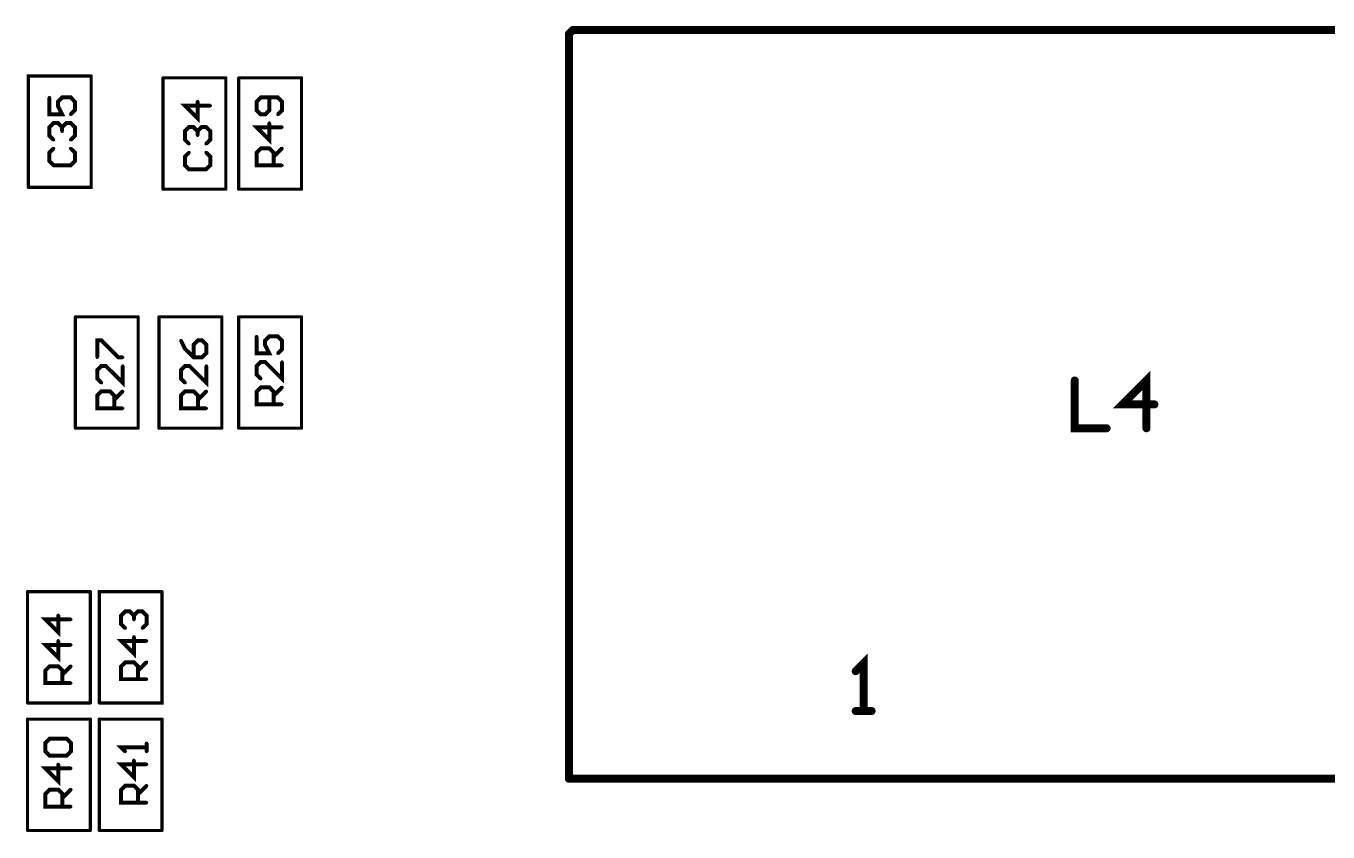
# Model space of a CAD drawing. Extents: x -4.2 to 14.8, y -3.5 to 8.8.
# Drawn here: x 0.008259 to 0.009893, y 0.001378 to 0.00239 of the extents above; entities that cross this region are included whole.
import ezdxf

# ---------------------------------------------------------------- set-up
doc = ezdxf.new("R2010")
doc.units = 0
doc.layers.add('2D_LINE_00', color=1, linetype='CONTINUOUS')

# ---------------------------------------------------------------- blocks, each defined once
blk = doc.blocks.new('SMOOTH_0$00001')
at = {"const_width": 0.00000499}
blk.add_lwpolyline([(-0.0000025, 0, 1), (0.0000025, 0, 1)], format="xyb", close=True, dxfattribs=at)
blk = doc.blocks.new('DRAWING_92')
at = {"layer": '2D_LINE_00', "const_width": 0.00001}
blk.add_lwpolyline([(0, 0), (0, 0.000935)], dxfattribs=at)
at = {"layer": '2D_LINE_00'}
for p in [(0, 0.000935), (0, 0)]:
    blk.add_blockref('SMOOTH_0$00001', p, dxfattribs=at)
blk = doc.blocks.new('DRAWING_93')
at = {"layer": '2D_LINE_00', "const_width": 0.00001}
blk.add_lwpolyline([(0, 0), (0.00172, 0), (0.00172, 0.00094)], dxfattribs=at)
at = {"layer": '2D_LINE_00'}
blk.add_blockref('SMOOTH_0$00001', (0, 0), dxfattribs=at)
blk = doc.blocks.new('DRAWING_94')
at = {"layer": '2D_LINE_00', "const_width": 0.00001}
blk.add_lwpolyline([(0, 0), (0.001715, 0)], dxfattribs=at)
at = {"layer": '2D_LINE_00'}
blk.add_blockref('SMOOTH_0$00001', (0, 0), dxfattribs=at)
blk = doc.blocks.new('DRAWING_95')
at = {"layer": '2D_LINE_00', "const_width": 0.00001}
blk.add_lwpolyline([(0, 0), (0.000005, 0.000005)], dxfattribs=at)
at = {"layer": '2D_LINE_00'}
for p in [(0, 0), (0.000005, 0.000005)]:
    blk.add_blockref('SMOOTH_0$00001', p, dxfattribs=at)
blk = doc.blocks.new('DRAWING_363')
at = {"layer": '2D_LINE_00', "const_width": 0.00001}
blk.add_lwpolyline([(0, 0), (0, -0.00006), (0.00004, -0.00006)], dxfattribs=at)
at = {"layer": '2D_LINE_00'}
for p in [(0, 0), (0, -0.00006), (0.00004, -0.00006)]:
    blk.add_blockref('SMOOTH_0$00001', p, dxfattribs=at)
blk = doc.blocks.new('DRAWING_364')
at = {"layer": '2D_LINE_00', "const_width": 0.00001}
blk.add_lwpolyline([(0, 0), (0, 0.00006), (-0.00003, 0.00003), (0.00001, 0.00003)], dxfattribs=at)
at = {"layer": '2D_LINE_00'}
for p in [(0, 0.00006), (-0.00003, 0.00003), (0.00001, 0.00003), (0, 0)]:
    blk.add_blockref('SMOOTH_0$00001', p, dxfattribs=at)
blk = doc.blocks.new('DRAWING_365')
at = {"layer": '2D_LINE_00', "const_width": 0.00001}
blk.add_lwpolyline([(0, 0), (0.00002, 0), (0.00001, 0), (0.00001, 0.00006), (0, 0.00005)], dxfattribs=at)
at = {"layer": '2D_LINE_00'}
for p in [(0, 0.00005), (0.00001, 0.00006), (0, 0), (0.00001, 0), (0.00002, 0)]:
    blk.add_blockref('SMOOTH_0$00001', p, dxfattribs=at)
blk = doc.blocks.new('SMOOTH_0$000003937')
at = {"const_width": 0.00000197}
blk.add_lwpolyline([(-0.000001, 0, 1), (0.000001, 0, 1)], format="xyb", close=True, dxfattribs=at)
blk = doc.blocks.new('DRAWING_1040')
at = {"layer": '2D_LINE_00', "const_width": 0.00000394}
blk.add_lwpolyline([(0, 0), (0.0000787, 0)], dxfattribs=at)
at = {"layer": '2D_LINE_00'}
for p in [(0, 0), (0.0000787, 0)]:
    blk.add_blockref('SMOOTH_0$000003937', p, dxfattribs=at)
blk = doc.blocks.new('DRAWING_1041')
at = {"layer": '2D_LINE_00', "const_width": 0.00000394}
blk.add_lwpolyline([(0, 0), (0, 0.0001397)], dxfattribs=at)
at = {"layer": '2D_LINE_00'}
for p in [(0, 0.0001397), (0, 0)]:
    blk.add_blockref('SMOOTH_0$000003937', p, dxfattribs=at)
blk = doc.blocks.new('DRAWING_1042')
at = {"layer": '2D_LINE_00', "const_width": 0.00000394}
blk.add_lwpolyline([(0, 0), (0, 0.0001397)], dxfattribs=at)
at = {"layer": '2D_LINE_00'}
for p in [(0, 0.0001397), (0, 0)]:
    blk.add_blockref('SMOOTH_0$000003937', p, dxfattribs=at)
blk = doc.blocks.new('DRAWING_1043')
at = {"layer": '2D_LINE_00', "const_width": 0.00000394}
blk.add_lwpolyline([(0, 0), (0.0000787, 0)], dxfattribs=at)
at = {"layer": '2D_LINE_00'}
for p in [(0, 0), (0.0000787, 0)]:
    blk.add_blockref('SMOOTH_0$000003937', p, dxfattribs=at)
blk = doc.blocks.new('DRAWING_1054')
at = {"layer": '2D_LINE_00', "const_width": 0.00000394}
blk.add_lwpolyline([(0, 0), (0.0000787, 0)], dxfattribs=at)
at = {"layer": '2D_LINE_00'}
for p in [(0, 0), (0.0000787, 0)]:
    blk.add_blockref('SMOOTH_0$000003937', p, dxfattribs=at)
blk = doc.blocks.new('DRAWING_1055')
at = {"layer": '2D_LINE_00', "const_width": 0.00000394}
blk.add_lwpolyline([(0, 0), (0, 0.0001397)], dxfattribs=at)
at = {"layer": '2D_LINE_00'}
for p in [(0, 0.0001397), (0, 0)]:
    blk.add_blockref('SMOOTH_0$000003937', p, dxfattribs=at)
blk = doc.blocks.new('DRAWING_1056')
at = {"layer": '2D_LINE_00', "const_width": 0.00000394}
blk.add_lwpolyline([(0, 0), (0, 0.0001397)], dxfattribs=at)
at = {"layer": '2D_LINE_00'}
for p in [(0, 0.0001397), (0, 0)]:
    blk.add_blockref('SMOOTH_0$000003937', p, dxfattribs=at)
blk = doc.blocks.new('DRAWING_1057')
at = {"layer": '2D_LINE_00', "const_width": 0.00000394}
blk.add_lwpolyline([(0, 0), (0.0000787, 0)], dxfattribs=at)
at = {"layer": '2D_LINE_00'}
for p in [(0, 0), (0.0000787, 0)]:
    blk.add_blockref('SMOOTH_0$000003937', p, dxfattribs=at)
blk = doc.blocks.new('DRAWING_1058')
at = {"layer": '2D_LINE_00', "const_width": 0.00000394}
blk.add_lwpolyline([(0, 0), (0.0000787, 0), (0.0000787, 0.0001397)], dxfattribs=at)
at = {"layer": '2D_LINE_00'}
for p in [(0.0000787, 0.0001397), (0, 0), (0.0000787, 0)]:
    blk.add_blockref('SMOOTH_0$000003937', p, dxfattribs=at)
blk = doc.blocks.new('DRAWING_1059')
at = {"layer": '2D_LINE_00', "const_width": 0.00000394}
blk.add_lwpolyline([(0, 0), (0, 0.0001397), (0.0000787, 0.0001397)], dxfattribs=at)
at = {"layer": '2D_LINE_00'}
for p in [(0, 0.0001397), (0.0000787, 0.0001397), (0, 0)]:
    blk.add_blockref('SMOOTH_0$000003937', p, dxfattribs=at)
blk = doc.blocks.new('DRAWING_1060')
at = {"layer": '2D_LINE_00', "const_width": 0.00000394}
blk.add_lwpolyline([(0, 0), (0.0000787, 0)], dxfattribs=at)
at = {"layer": '2D_LINE_00'}
for p in [(0, 0), (0.0000787, 0)]:
    blk.add_blockref('SMOOTH_0$000003937', p, dxfattribs=at)
blk = doc.blocks.new('DRAWING_1061')
at = {"layer": '2D_LINE_00', "const_width": 0.00000394}
blk.add_lwpolyline([(0, 0), (0, 0.0001397)], dxfattribs=at)
at = {"layer": '2D_LINE_00'}
for p in [(0, 0.0001397), (0, 0)]:
    blk.add_blockref('SMOOTH_0$000003937', p, dxfattribs=at)
blk = doc.blocks.new('DRAWING_1062')
at = {"layer": '2D_LINE_00', "const_width": 0.00000394}
blk.add_lwpolyline([(0, 0), (0, 0.0001397)], dxfattribs=at)
at = {"layer": '2D_LINE_00'}
for p in [(0, 0.0001397), (0, 0)]:
    blk.add_blockref('SMOOTH_0$000003937', p, dxfattribs=at)
blk = doc.blocks.new('DRAWING_1063')
at = {"layer": '2D_LINE_00', "const_width": 0.00000394}
blk.add_lwpolyline([(0, 0), (0.0000787, 0)], dxfattribs=at)
at = {"layer": '2D_LINE_00'}
for p in [(0, 0), (0.0000787, 0)]:
    blk.add_blockref('SMOOTH_0$000003937', p, dxfattribs=at)
blk = doc.blocks.new('DRAWING_1072')
at = {"layer": '2D_LINE_00', "const_width": 0.00000394}
blk.add_lwpolyline([(0, 0), (0.0000787, 0), (0.0000787, 0.0001398)], dxfattribs=at)
at = {"layer": '2D_LINE_00'}
for p in [(0.0000787, 0.0001398), (0, 0), (0.0000787, 0)]:
    blk.add_blockref('SMOOTH_0$000003937', p, dxfattribs=at)
blk = doc.blocks.new('DRAWING_1073')
at = {"layer": '2D_LINE_00', "const_width": 0.00000394}
blk.add_lwpolyline([(0, 0), (0, 0.0001398), (0.0000787, 0.0001398)], dxfattribs=at)
at = {"layer": '2D_LINE_00'}
for p in [(0, 0.0001398), (0.0000787, 0.0001398), (0, 0)]:
    blk.add_blockref('SMOOTH_0$000003937', p, dxfattribs=at)
blk = doc.blocks.new('DRAWING_1074')
at = {"layer": '2D_LINE_00', "const_width": 0.00000394}
blk.add_lwpolyline([(0, 0), (0.0000787, 0)], dxfattribs=at)
at = {"layer": '2D_LINE_00'}
for p in [(0, 0), (0.0000787, 0)]:
    blk.add_blockref('SMOOTH_0$000003937', p, dxfattribs=at)
blk = doc.blocks.new('DRAWING_1075')
at = {"layer": '2D_LINE_00', "const_width": 0.00000394}
blk.add_lwpolyline([(0, 0), (0, 0.0001398)], dxfattribs=at)
at = {"layer": '2D_LINE_00'}
for p in [(0, 0.0001398), (0, 0)]:
    blk.add_blockref('SMOOTH_0$000003937', p, dxfattribs=at)
blk = doc.blocks.new('DRAWING_1076')
at = {"layer": '2D_LINE_00', "const_width": 0.00000394}
blk.add_lwpolyline([(0, 0), (0, 0.0001398)], dxfattribs=at)
at = {"layer": '2D_LINE_00'}
for p in [(0, 0.0001398), (0, 0)]:
    blk.add_blockref('SMOOTH_0$000003937', p, dxfattribs=at)
blk = doc.blocks.new('DRAWING_1077')
at = {"layer": '2D_LINE_00', "const_width": 0.00000394}
blk.add_lwpolyline([(0, 0), (0.0000787, 0)], dxfattribs=at)
at = {"layer": '2D_LINE_00'}
for p in [(0, 0), (0.0000787, 0)]:
    blk.add_blockref('SMOOTH_0$000003937', p, dxfattribs=at)
blk = doc.blocks.new('DRAWING_1078')
at = {"layer": '2D_LINE_00', "const_width": 0.00000394}
blk.add_lwpolyline([(0, 0), (0.0000787, 0)], dxfattribs=at)
at = {"layer": '2D_LINE_00'}
for p in [(0, 0), (0.0000787, 0)]:
    blk.add_blockref('SMOOTH_0$000003937', p, dxfattribs=at)
blk = doc.blocks.new('DRAWING_1079')
at = {"layer": '2D_LINE_00', "const_width": 0.00000394}
blk.add_lwpolyline([(0, 0), (0, 0.0001398)], dxfattribs=at)
at = {"layer": '2D_LINE_00'}
for p in [(0, 0.0001398), (0, 0)]:
    blk.add_blockref('SMOOTH_0$000003937', p, dxfattribs=at)
blk = doc.blocks.new('DRAWING_1080')
at = {"layer": '2D_LINE_00', "const_width": 0.00000394}
blk.add_lwpolyline([(0, 0), (0, 0.0001398)], dxfattribs=at)
at = {"layer": '2D_LINE_00'}
for p in [(0, 0.0001398), (0, 0)]:
    blk.add_blockref('SMOOTH_0$000003937', p, dxfattribs=at)
blk = doc.blocks.new('DRAWING_1081')
at = {"layer": '2D_LINE_00', "const_width": 0.00000394}
blk.add_lwpolyline([(0, 0), (0.0000787, 0)], dxfattribs=at)
at = {"layer": '2D_LINE_00'}
for p in [(0, 0), (0.0000787, 0)]:
    blk.add_blockref('SMOOTH_0$000003937', p, dxfattribs=at)
blk = doc.blocks.new('DRAWING_1206')
at = {"layer": '2D_LINE_00', "const_width": 0.00000394}
blk.add_lwpolyline([(0, 0), (0.0000787, 0)], dxfattribs=at)
at = {"layer": '2D_LINE_00'}
for p in [(0, 0), (0.0000787, 0)]:
    blk.add_blockref('SMOOTH_0$000003937', p, dxfattribs=at)
blk = doc.blocks.new('DRAWING_1207')
at = {"layer": '2D_LINE_00', "const_width": 0.00000394}
blk.add_lwpolyline([(0, 0), (0, 0.0001398)], dxfattribs=at)
at = {"layer": '2D_LINE_00'}
for p in [(0, 0.0001398), (0, 0)]:
    blk.add_blockref('SMOOTH_0$000003937', p, dxfattribs=at)
blk = doc.blocks.new('DRAWING_1208')
at = {"layer": '2D_LINE_00', "const_width": 0.00000394}
blk.add_lwpolyline([(0, 0), (0, 0.0001398)], dxfattribs=at)
at = {"layer": '2D_LINE_00'}
for p in [(0, 0.0001398), (0, 0)]:
    blk.add_blockref('SMOOTH_0$000003937', p, dxfattribs=at)
blk = doc.blocks.new('DRAWING_1209')
at = {"layer": '2D_LINE_00', "const_width": 0.00000394}
blk.add_lwpolyline([(0, 0), (0.0000787, 0)], dxfattribs=at)
at = {"layer": '2D_LINE_00'}
for p in [(0, 0), (0.0000787, 0)]:
    blk.add_blockref('SMOOTH_0$000003937', p, dxfattribs=at)
blk = doc.blocks.new('DRAWING_1210')
at = {"layer": '2D_LINE_00', "const_width": 0.00000394}
blk.add_lwpolyline([(0, 0), (0.0000787, 0)], dxfattribs=at)
at = {"layer": '2D_LINE_00'}
for p in [(0, 0), (0.0000787, 0)]:
    blk.add_blockref('SMOOTH_0$000003937', p, dxfattribs=at)
blk = doc.blocks.new('DRAWING_1211')
at = {"layer": '2D_LINE_00', "const_width": 0.00000394}
blk.add_lwpolyline([(0, 0), (0, 0.0001398)], dxfattribs=at)
at = {"layer": '2D_LINE_00'}
for p in [(0, 0.0001398), (0, 0)]:
    blk.add_blockref('SMOOTH_0$000003937', p, dxfattribs=at)
blk = doc.blocks.new('DRAWING_1212')
at = {"layer": '2D_LINE_00', "const_width": 0.00000394}
blk.add_lwpolyline([(0, 0), (0, 0.0001398)], dxfattribs=at)
at = {"layer": '2D_LINE_00'}
for p in [(0, 0.0001398), (0, 0)]:
    blk.add_blockref('SMOOTH_0$000003937', p, dxfattribs=at)
blk = doc.blocks.new('DRAWING_1213')
at = {"layer": '2D_LINE_00', "const_width": 0.00000394}
blk.add_lwpolyline([(0, 0), (0.0000787, 0)], dxfattribs=at)
at = {"layer": '2D_LINE_00'}
for p in [(0, 0), (0.0000787, 0)]:
    blk.add_blockref('SMOOTH_0$000003937', p, dxfattribs=at)
blk = doc.blocks.new('DRAWING_1214')
at = {"layer": '2D_LINE_00', "const_width": 0.00000394}
blk.add_lwpolyline([(0, 0), (0.0000787, 0)], dxfattribs=at)
at = {"layer": '2D_LINE_00'}
for p in [(0, 0), (0.0000787, 0)]:
    blk.add_blockref('SMOOTH_0$000003937', p, dxfattribs=at)
blk = doc.blocks.new('DRAWING_1215')
at = {"layer": '2D_LINE_00', "const_width": 0.00000394}
blk.add_lwpolyline([(0, 0), (0, 0.0001398)], dxfattribs=at)
at = {"layer": '2D_LINE_00'}
for p in [(0, 0.0001398), (0, 0)]:
    blk.add_blockref('SMOOTH_0$000003937', p, dxfattribs=at)
blk = doc.blocks.new('DRAWING_1216')
at = {"layer": '2D_LINE_00', "const_width": 0.00000394}
blk.add_lwpolyline([(0, 0), (0, 0.0001398)], dxfattribs=at)
at = {"layer": '2D_LINE_00'}
for p in [(0, 0.0001398), (0, 0)]:
    blk.add_blockref('SMOOTH_0$000003937', p, dxfattribs=at)
blk = doc.blocks.new('DRAWING_1217')
at = {"layer": '2D_LINE_00', "const_width": 0.00000394}
blk.add_lwpolyline([(0, 0), (0.0000787, 0)], dxfattribs=at)
at = {"layer": '2D_LINE_00'}
for p in [(0, 0), (0.0000787, 0)]:
    blk.add_blockref('SMOOTH_0$000003937', p, dxfattribs=at)
blk = doc.blocks.new('DRAWING_2713')
at = {"layer": '2D_LINE_00', "const_width": 0.00000501}
blk.add_lwpolyline([(0, 0), (-0.000032, 0), (-0.000032, 0.000016), (-0.0000267, 0.0000213), (-0.000016, 0.0000213), (-0.0000107, 0.000016), (-0.0000107, 0)], dxfattribs=at)
at = {"layer": '2D_LINE_00'}
for p in [(-0.000032, 0.000016), (-0.0000267, 0.0000213), (-0.000016, 0.0000213), (-0.0000107, 0.000016), (-0.000032, 0), (-0.0000107, 0), (0, 0)]:
    blk.add_blockref('SMOOTH_0$000003937', p, dxfattribs=at)
blk = doc.blocks.new('DRAWING_2714')
at = {"layer": '2D_LINE_00', "const_width": 0.00000501}
blk.add_lwpolyline([(0, 0), (0.0000107, 0.0000107)], dxfattribs=at)
at = {"layer": '2D_LINE_00'}
for p in [(0, 0), (0.0000107, 0.0000107)]:
    blk.add_blockref('SMOOTH_0$000003937', p, dxfattribs=at)
blk = doc.blocks.new('DRAWING_2715')
at = {"layer": '2D_LINE_00', "const_width": 0.00000501}
blk.add_lwpolyline([(0, 0), (-0.000032, 0), (-0.000016, -0.000016), (-0.000016, 0.0000053)], dxfattribs=at)
at = {"layer": '2D_LINE_00'}
for p in [(-0.000032, 0), (-0.000016, 0.0000053), (0, 0), (-0.000016, -0.000016)]:
    blk.add_blockref('SMOOTH_0$000003937', p, dxfattribs=at)
blk = doc.blocks.new('DRAWING_2716')
at = {"layer": '2D_LINE_00', "const_width": 0.00000501}
blk.add_lwpolyline([(0, 0), (-0.0000053, 0.0000053), (-0.0000053, 0.000016), (0, 0.0000213), (0.0000213, 0.0000213), (0.0000267, 0.000016), (0.0000267, 0.0000053), (0.0000213, 0), (0, 0)], dxfattribs=at)
at = {"layer": '2D_LINE_00'}
for p in [(-0.0000053, 0.000016), (0, 0.0000213), (0.0000213, 0.0000213), (0.0000267, 0.000016), (-0.0000053, 0.0000053), (0, 0), (0, 0), (0.0000213, 0), (0.0000267, 0.0000053)]:
    blk.add_blockref('SMOOTH_0$000003937', p, dxfattribs=at)
blk = doc.blocks.new('DRAWING_2726')
at = {"layer": '2D_LINE_00', "const_width": 0.00000501}
blk.add_lwpolyline([(0, 0), (-0.000032, 0), (-0.000032, 0.000016), (-0.0000267, 0.0000213), (-0.000016, 0.0000213), (-0.0000107, 0.000016), (-0.0000107, 0)], dxfattribs=at)
at = {"layer": '2D_LINE_00'}
for p in [(-0.000032, 0.000016), (-0.0000267, 0.0000213), (-0.000016, 0.0000213), (-0.0000107, 0.000016), (-0.000032, 0), (-0.0000107, 0), (0, 0)]:
    blk.add_blockref('SMOOTH_0$000003937', p, dxfattribs=at)
blk = doc.blocks.new('DRAWING_2727')
at = {"layer": '2D_LINE_00', "const_width": 0.00000501}
blk.add_lwpolyline([(0, 0), (0.0000107, 0.0000107)], dxfattribs=at)
at = {"layer": '2D_LINE_00'}
for p in [(0, 0), (0.0000107, 0.0000107)]:
    blk.add_blockref('SMOOTH_0$000003937', p, dxfattribs=at)
blk = doc.blocks.new('DRAWING_2728')
at = {"layer": '2D_LINE_00', "const_width": 0.00000501}
blk.add_lwpolyline([(0, 0), (-0.000032, 0), (-0.000016, -0.000016), (-0.000016, 0.0000053)], dxfattribs=at)
at = {"layer": '2D_LINE_00'}
for p in [(-0.000032, 0), (-0.000016, 0.0000053), (0, 0), (-0.000016, -0.000016)]:
    blk.add_blockref('SMOOTH_0$000003937', p, dxfattribs=at)
blk = doc.blocks.new('DRAWING_2729')
at = {"layer": '2D_LINE_00', "const_width": 0.00000501}
blk.add_lwpolyline([(0, 0), (-0.000032, 0), (-0.000016, -0.000016), (-0.000016, 0.0000054)], dxfattribs=at)
at = {"layer": '2D_LINE_00'}
for p in [(-0.000032, 0), (-0.000016, 0.0000054), (0, 0), (-0.000016, -0.000016)]:
    blk.add_blockref('SMOOTH_0$000003937', p, dxfattribs=at)
blk = doc.blocks.new('DRAWING_2730')
at = {"layer": '2D_LINE_00', "const_width": 0.00000501}
blk.add_lwpolyline([(0, 0), (-0.000032, 0), (-0.000032, 0.000016), (-0.0000267, 0.0000213), (-0.000016, 0.0000213), (-0.0000107, 0.000016), (-0.0000107, 0)], dxfattribs=at)
at = {"layer": '2D_LINE_00'}
for p in [(-0.000032, 0.000016), (-0.0000267, 0.0000213), (-0.000016, 0.0000213), (-0.0000107, 0.000016), (-0.000032, 0), (-0.0000107, 0), (0, 0)]:
    blk.add_blockref('SMOOTH_0$000003937', p, dxfattribs=at)
blk = doc.blocks.new('DRAWING_2731')
at = {"layer": '2D_LINE_00', "const_width": 0.00000501}
blk.add_lwpolyline([(0, 0), (0.0000107, 0.0000107)], dxfattribs=at)
at = {"layer": '2D_LINE_00'}
for p in [(0, 0), (0.0000107, 0.0000107)]:
    blk.add_blockref('SMOOTH_0$000003937', p, dxfattribs=at)
blk = doc.blocks.new('DRAWING_2732')
at = {"layer": '2D_LINE_00', "const_width": 0.00000501}
blk.add_lwpolyline([(0, 0), (-0.000032, 0), (-0.000016, -0.000016), (-0.000016, 0.0000053)], dxfattribs=at)
at = {"layer": '2D_LINE_00'}
for p in [(-0.000032, 0), (-0.000016, 0.0000053), (0, 0), (-0.000016, -0.000016)]:
    blk.add_blockref('SMOOTH_0$000003937', p, dxfattribs=at)
blk = doc.blocks.new('DRAWING_2733')
at = {"layer": '2D_LINE_00', "const_width": 0.00000501}
blk.add_lwpolyline([(0, 0), (-0.0000053, 0.0000053), (-0.0000053, 0.000016), (0, 0.0000213), (0.0000053, 0.0000213), (0.0000107, 0.000016), (0.0000107, 0.0000107), (0.0000107, 0.000016), (0.000016, 0.0000213), (0.0000213, 0.0000213), (0.0000267, 0.000016), (0.0000267, 0.0000053), (0.0000213, 0)], dxfattribs=at)
at = {"layer": '2D_LINE_00'}
for p in [(-0.0000053, 0.000016), (0, 0.0000213), (0.0000053, 0.0000213), (0.0000107, 0.000016), (0.0000107, 0.000016), (0.000016, 0.0000213), (0.0000213, 0.0000213), (0.0000267, 0.000016), (-0.0000053, 0.0000053), (0, 0), (0.0000107, 0.0000107), (0.0000213, 0), (0.0000267, 0.0000053)]:
    blk.add_blockref('SMOOTH_0$000003937', p, dxfattribs=at)
blk = doc.blocks.new('DRAWING_2734')
at = {"layer": '2D_LINE_00', "const_width": 0.00000501}
blk.add_lwpolyline([(0, 0), (-0.000032, 0), (-0.000032, 0.000016), (-0.0000267, 0.0000213), (-0.000016, 0.0000213), (-0.0000107, 0.000016), (-0.0000107, 0)], dxfattribs=at)
at = {"layer": '2D_LINE_00'}
for p in [(-0.000032, 0.000016), (-0.0000267, 0.0000213), (-0.000016, 0.0000213), (-0.0000107, 0.000016), (-0.000032, 0), (-0.0000107, 0), (0, 0)]:
    blk.add_blockref('SMOOTH_0$000003937', p, dxfattribs=at)
blk = doc.blocks.new('DRAWING_2735')
at = {"layer": '2D_LINE_00', "const_width": 0.00000501}
blk.add_lwpolyline([(0, 0), (0.0000107, 0.0000107)], dxfattribs=at)
at = {"layer": '2D_LINE_00'}
for p in [(0, 0), (0.0000107, 0.0000107)]:
    blk.add_blockref('SMOOTH_0$000003937', p, dxfattribs=at)
blk = doc.blocks.new('DRAWING_2736')
at = {"layer": '2D_LINE_00', "const_width": 0.00000501}
blk.add_lwpolyline([(0, 0), (-0.000032, 0), (-0.000016, -0.000016), (-0.000016, 0.0000053)], dxfattribs=at)
at = {"layer": '2D_LINE_00'}
for p in [(-0.000032, 0), (-0.000016, 0.0000053), (0, 0), (-0.000016, -0.000016)]:
    blk.add_blockref('SMOOTH_0$000003937', p, dxfattribs=at)
blk = doc.blocks.new('DRAWING_2737')
at = {"layer": '2D_LINE_00', "const_width": 0.00000501}
blk.add_lwpolyline([(0, 0), (0, 0.0000107), (0, 0.0000053), (-0.000032, 0.0000053), (-0.0000267, 0)], dxfattribs=at)
at = {"layer": '2D_LINE_00'}
for p in [(-0.000032, 0.0000053), (-0.0000267, 0), (0, 0.0000107), (0, 0.0000053), (0, 0)]:
    blk.add_blockref('SMOOTH_0$000003937', p, dxfattribs=at)
blk = doc.blocks.new('DRAWING_2748')
at = {"layer": '2D_LINE_00', "const_width": 0.00000501}
blk.add_lwpolyline([(0, 0), (-0.0000053, -0.0000053), (-0.0000053, -0.000016), (0, -0.0000213), (0.0000213, -0.0000213), (0.0000267, -0.000016), (0.0000267, -0.0000053), (0.0000213, 0)], dxfattribs=at)
at = {"layer": '2D_LINE_00'}
for p in [(0, 0), (0.0000213, 0), (-0.0000053, -0.0000053), (-0.0000053, -0.000016), (0.0000267, -0.0000053), (0.0000267, -0.000016), (0, -0.0000213), (0.0000213, -0.0000213)]:
    blk.add_blockref('SMOOTH_0$000003937', p, dxfattribs=at)
blk = doc.blocks.new('DRAWING_2749')
at = {"layer": '2D_LINE_00', "const_width": 0.00000501}
blk.add_lwpolyline([(0, 0), (-0.0000053, 0.0000053), (-0.0000053, 0.000016), (0, 0.0000213), (0.0000053, 0.0000213), (0.0000107, 0.000016), (0.0000107, 0.0000107), (0.0000107, 0.000016), (0.000016, 0.0000213), (0.0000213, 0.0000213), (0.0000267, 0.000016), (0.0000267, 0.0000053), (0.0000213, 0)], dxfattribs=at)
at = {"layer": '2D_LINE_00'}
for p in [(-0.0000053, 0.000016), (0, 0.0000213), (0.0000053, 0.0000213), (0.0000107, 0.000016), (0.0000107, 0.000016), (0.000016, 0.0000213), (0.0000213, 0.0000213), (0.0000267, 0.000016), (-0.0000053, 0.0000053), (0, 0), (0.0000107, 0.0000107), (0.0000213, 0), (0.0000267, 0.0000053)]:
    blk.add_blockref('SMOOTH_0$000003937', p, dxfattribs=at)
blk = doc.blocks.new('DRAWING_2750')
at = {"layer": '2D_LINE_00', "const_width": 0.00000501}
blk.add_lwpolyline([(0, 0), (0, -0.0000213), (0.000016, -0.0000213), (0.0000107, -0.0000107), (0.0000107, -0.0000054), (0.000016, 0), (0.0000267, 0), (0.000032, -0.0000054), (0.000032, -0.000016), (0.0000267, -0.0000213)], dxfattribs=at)
at = {"layer": '2D_LINE_00'}
for p in [(0, 0), (0.000016, 0), (0.0000267, 0), (0.0000107, -0.0000054), (0.0000107, -0.0000107), (0.000032, -0.0000054), (0.000032, -0.000016), (0, -0.0000213), (0.000016, -0.0000213), (0.0000267, -0.0000213)]:
    blk.add_blockref('SMOOTH_0$000003937', p, dxfattribs=at)
blk = doc.blocks.new('DRAWING_2751')
at = {"layer": '2D_LINE_00', "const_width": 0.00000501}
blk.add_lwpolyline([(0, 0), (-0.0000053, -0.0000053), (-0.0000053, -0.000016), (0, -0.0000213), (0.0000213, -0.0000213), (0.0000267, -0.000016), (0.0000267, -0.0000053), (0.0000213, 0)], dxfattribs=at)
at = {"layer": '2D_LINE_00'}
for p in [(0, 0), (0.0000213, 0), (-0.0000053, -0.0000053), (-0.0000053, -0.000016), (0.0000267, -0.0000053), (0.0000267, -0.000016), (0, -0.0000213), (0.0000213, -0.0000213)]:
    blk.add_blockref('SMOOTH_0$000003937', p, dxfattribs=at)
blk = doc.blocks.new('DRAWING_2752')
at = {"layer": '2D_LINE_00', "const_width": 0.00000501}
blk.add_lwpolyline([(0, 0), (-0.0000053, 0.0000053), (-0.0000053, 0.000016), (0, 0.0000213), (0.0000053, 0.0000213), (0.0000107, 0.000016), (0.0000107, 0.0000107), (0.0000107, 0.000016), (0.000016, 0.0000213), (0.0000213, 0.0000213), (0.0000267, 0.000016), (0.0000267, 0.0000053), (0.0000213, 0)], dxfattribs=at)
at = {"layer": '2D_LINE_00'}
for p in [(-0.0000053, 0.000016), (0, 0.0000213), (0.0000053, 0.0000213), (0.0000107, 0.000016), (0.0000107, 0.000016), (0.000016, 0.0000213), (0.0000213, 0.0000213), (0.0000267, 0.000016), (-0.0000053, 0.0000053), (0, 0), (0.0000107, 0.0000107), (0.0000213, 0), (0.0000267, 0.0000053)]:
    blk.add_blockref('SMOOTH_0$000003937', p, dxfattribs=at)
blk = doc.blocks.new('DRAWING_2753')
at = {"layer": '2D_LINE_00', "const_width": 0.00000501}
blk.add_lwpolyline([(0, 0), (-0.000032, 0), (-0.000016, -0.000016), (-0.000016, 0.0000053)], dxfattribs=at)
at = {"layer": '2D_LINE_00'}
for p in [(-0.000032, 0), (-0.000016, 0.0000053), (0, 0), (-0.000016, -0.000016)]:
    blk.add_blockref('SMOOTH_0$000003937', p, dxfattribs=at)
blk = doc.blocks.new('DRAWING_2754')
at = {"layer": '2D_LINE_00', "const_width": 0.00000501}
blk.add_lwpolyline([(0, 0), (-0.000032, 0), (-0.000032, 0.000016), (-0.0000267, 0.0000213), (-0.000016, 0.0000213), (-0.0000107, 0.000016), (-0.0000107, 0)], dxfattribs=at)
at = {"layer": '2D_LINE_00'}
for p in [(-0.000032, 0.000016), (-0.0000267, 0.0000213), (-0.000016, 0.0000213), (-0.0000107, 0.000016), (-0.000032, 0), (-0.0000107, 0), (0, 0)]:
    blk.add_blockref('SMOOTH_0$000003937', p, dxfattribs=at)
blk = doc.blocks.new('DRAWING_2755')
at = {"layer": '2D_LINE_00', "const_width": 0.00000501}
blk.add_lwpolyline([(0, 0), (0.0000107, 0.0000107)], dxfattribs=at)
at = {"layer": '2D_LINE_00'}
for p in [(0, 0), (0.0000107, 0.0000107)]:
    blk.add_blockref('SMOOTH_0$000003937', p, dxfattribs=at)
blk = doc.blocks.new('DRAWING_2756')
at = {"layer": '2D_LINE_00', "const_width": 0.00000501}
blk.add_lwpolyline([(0, 0), (-0.000032, 0), (-0.000016, -0.000016), (-0.000016, 0.0000053)], dxfattribs=at)
at = {"layer": '2D_LINE_00'}
for p in [(-0.000032, 0), (-0.000016, 0.0000053), (0, 0), (-0.000016, -0.000016)]:
    blk.add_blockref('SMOOTH_0$000003937', p, dxfattribs=at)
blk = doc.blocks.new('DRAWING_2757')
at = {"layer": '2D_LINE_00', "const_width": 0.00000501}
blk.add_lwpolyline([(0, 0), (0.0000053, 0.0000053), (0.0000053, 0.000016), (0, 0.0000213), (-0.0000213, 0.0000213), (-0.0000267, 0.000016), (-0.0000267, 0.0000053), (-0.0000213, 0), (-0.000016, 0), (-0.0000107, 0.0000053), (-0.0000107, 0.0000213)], dxfattribs=at)
at = {"layer": '2D_LINE_00'}
for p in [(-0.0000267, 0.000016), (-0.0000213, 0.0000213), (-0.0000107, 0.0000213), (0, 0.0000213), (0.0000053, 0.000016), (-0.0000267, 0.0000053), (-0.0000213, 0), (-0.000016, 0), (-0.0000107, 0.0000053), (0, 0), (0.0000053, 0.0000053)]:
    blk.add_blockref('SMOOTH_0$000003937', p, dxfattribs=at)
blk = doc.blocks.new('DRAWING_2864')
at = {"layer": '2D_LINE_00', "const_width": 0.00000501}
blk.add_lwpolyline([(0, 0), (-0.000032, 0), (-0.000032, 0.000016), (-0.0000267, 0.0000213), (-0.000016, 0.0000213), (-0.0000107, 0.000016), (-0.0000107, 0)], dxfattribs=at)
at = {"layer": '2D_LINE_00'}
for p in [(-0.000032, 0.000016), (-0.0000267, 0.0000213), (-0.000016, 0.0000213), (-0.0000107, 0.000016), (-0.000032, 0), (-0.0000107, 0), (0, 0)]:
    blk.add_blockref('SMOOTH_0$000003937', p, dxfattribs=at)
blk = doc.blocks.new('DRAWING_2865')
at = {"layer": '2D_LINE_00', "const_width": 0.00000501}
blk.add_lwpolyline([(0, 0), (0.0000107, 0.0000107)], dxfattribs=at)
at = {"layer": '2D_LINE_00'}
for p in [(0, 0), (0.0000107, 0.0000107)]:
    blk.add_blockref('SMOOTH_0$000003937', p, dxfattribs=at)
blk = doc.blocks.new('DRAWING_2866')
at = {"layer": '2D_LINE_00', "const_width": 0.00000501}
blk.add_lwpolyline([(0, 0), (0, -0.0000213), (-0.0000213, 0), (-0.0000267, 0), (-0.000032, -0.0000053), (-0.000032, -0.000016), (-0.0000267, -0.0000213)], dxfattribs=at)
at = {"layer": '2D_LINE_00'}
for p in [(-0.0000267, 0), (-0.0000213, 0), (0, 0), (-0.000032, -0.0000053), (-0.000032, -0.000016), (-0.0000267, -0.0000213), (0, -0.0000213)]:
    blk.add_blockref('SMOOTH_0$000003937', p, dxfattribs=at)
blk = doc.blocks.new('DRAWING_2867')
at = {"layer": '2D_LINE_00', "const_width": 0.00000501}
blk.add_lwpolyline([(0, 0), (0, -0.0000213), (0.000016, -0.0000213), (0.0000107, -0.0000107), (0.0000107, -0.0000054), (0.000016, 0), (0.0000267, 0), (0.000032, -0.0000054), (0.000032, -0.000016), (0.0000267, -0.0000213)], dxfattribs=at)
at = {"layer": '2D_LINE_00'}
for p in [(0, 0), (0.000016, 0), (0.0000267, 0), (0.0000107, -0.0000054), (0.0000107, -0.0000107), (0.000032, -0.0000054), (0.000032, -0.000016), (0, -0.0000213), (0.000016, -0.0000213), (0.0000267, -0.0000213)]:
    blk.add_blockref('SMOOTH_0$000003937', p, dxfattribs=at)
blk = doc.blocks.new('DRAWING_2868')
at = {"layer": '2D_LINE_00', "const_width": 0.00000501}
blk.add_lwpolyline([(0, 0), (-0.000032, 0), (-0.000032, 0.000016), (-0.0000267, 0.0000213), (-0.000016, 0.0000213), (-0.0000107, 0.000016), (-0.0000107, 0)], dxfattribs=at)
at = {"layer": '2D_LINE_00'}
for p in [(-0.000032, 0.000016), (-0.0000267, 0.0000213), (-0.000016, 0.0000213), (-0.0000107, 0.000016), (-0.000032, 0), (-0.0000107, 0), (0, 0)]:
    blk.add_blockref('SMOOTH_0$000003937', p, dxfattribs=at)
blk = doc.blocks.new('DRAWING_2869')
at = {"layer": '2D_LINE_00', "const_width": 0.00000501}
blk.add_lwpolyline([(0, 0), (0.0000107, 0.0000107)], dxfattribs=at)
at = {"layer": '2D_LINE_00'}
for p in [(0, 0), (0.0000107, 0.0000107)]:
    blk.add_blockref('SMOOTH_0$000003937', p, dxfattribs=at)
blk = doc.blocks.new('DRAWING_2870')
at = {"layer": '2D_LINE_00', "const_width": 0.00000501}
blk.add_lwpolyline([(0, 0), (0, -0.0000213), (-0.0000213, 0), (-0.0000267, 0), (-0.000032, -0.0000053), (-0.000032, -0.000016), (-0.0000267, -0.0000213)], dxfattribs=at)
at = {"layer": '2D_LINE_00'}
for p in [(-0.0000267, 0), (-0.0000213, 0), (0, 0), (-0.000032, -0.0000053), (-0.000032, -0.000016), (-0.0000267, -0.0000213), (0, -0.0000213)]:
    blk.add_blockref('SMOOTH_0$000003937', p, dxfattribs=at)
blk = doc.blocks.new('DRAWING_2871')
at = {"layer": '2D_LINE_00', "const_width": 0.00000501}
blk.add_lwpolyline([(0, 0), (0.0000053, -0.0000107), (0.000016, -0.0000213), (0.0000266, -0.0000213), (0.000032, -0.000016), (0.000032, -0.0000053), (0.0000266, 0), (0.0000213, 0), (0.000016, -0.0000053), (0.000016, -0.0000213)], dxfattribs=at)
at = {"layer": '2D_LINE_00'}
for p in [(0, 0), (0.0000213, 0), (0.0000266, 0), (0.0000053, -0.0000107), (0.000016, -0.0000053), (0.000032, -0.0000053), (0.000032, -0.000016), (0.000016, -0.0000213), (0.000016, -0.0000213), (0.0000266, -0.0000213)]:
    blk.add_blockref('SMOOTH_0$000003937', p, dxfattribs=at)
blk = doc.blocks.new('DRAWING_2872')
at = {"layer": '2D_LINE_00', "const_width": 0.00000501}
blk.add_lwpolyline([(0, 0), (-0.000032, 0), (-0.000032, 0.000016), (-0.0000267, 0.0000213), (-0.000016, 0.0000213), (-0.0000107, 0.000016), (-0.0000107, 0)], dxfattribs=at)
at = {"layer": '2D_LINE_00'}
for p in [(-0.000032, 0.000016), (-0.0000267, 0.0000213), (-0.000016, 0.0000213), (-0.0000107, 0.000016), (-0.000032, 0), (-0.0000107, 0), (0, 0)]:
    blk.add_blockref('SMOOTH_0$000003937', p, dxfattribs=at)
blk = doc.blocks.new('DRAWING_2873')
at = {"layer": '2D_LINE_00', "const_width": 0.00000501}
blk.add_lwpolyline([(0, 0), (0.0000107, 0.0000107)], dxfattribs=at)
at = {"layer": '2D_LINE_00'}
for p in [(0, 0), (0.0000107, 0.0000107)]:
    blk.add_blockref('SMOOTH_0$000003937', p, dxfattribs=at)
blk = doc.blocks.new('DRAWING_2874')
at = {"layer": '2D_LINE_00', "const_width": 0.00000501}
blk.add_lwpolyline([(0, 0), (0, -0.0000213), (-0.0000213, 0), (-0.0000267, 0), (-0.000032, -0.0000053), (-0.000032, -0.000016), (-0.0000267, -0.0000213)], dxfattribs=at)
at = {"layer": '2D_LINE_00'}
for p in [(-0.0000267, 0), (-0.0000213, 0), (0, 0), (-0.000032, -0.0000053), (-0.000032, -0.000016), (-0.0000267, -0.0000213), (0, -0.0000213)]:
    blk.add_blockref('SMOOTH_0$000003937', p, dxfattribs=at)
blk = doc.blocks.new('DRAWING_2875')
at = {"layer": '2D_LINE_00', "const_width": 0.00000501}
blk.add_lwpolyline([(0, 0), (0, 0.0000213), (0.0000053, 0.0000213), (0.0000267, 0), (0.000032, 0)], dxfattribs=at)
at = {"layer": '2D_LINE_00'}
for p in [(0, 0.0000213), (0.0000053, 0.0000213), (0, 0), (0.0000267, 0), (0.000032, 0)]:
    blk.add_blockref('SMOOTH_0$000003937', p, dxfattribs=at)

msp = doc.modelspace()

# ---------------------------------------------------------------- block references
for name, p in [('DRAWING_93', (0.00894, 0.001445)), ('DRAWING_95', (0.00894, 0.00238)), ('DRAWING_94', (0.008945, 0.002385)), ('DRAWING_92', (0.00894, 0.001445)), ('DRAWING_1072', (0.0082616, 0.0021875)), ('DRAWING_1073', (0.0082616, 0.0021875)), ('DRAWING_1074', (0.0084306, 0.0023249)), ('DRAWING_1075', (0.0084306, 0.0021851)), ('DRAWING_1076', (0.0085094, 0.0021851)), ('DRAWING_1078', (0.0085256, 0.0023249)), ('DRAWING_1079', (0.0085256, 0.0021851)), ('DRAWING_1080', (0.0086044, 0.0021851)), ('DRAWING_2750', (0.008288, 0.0023003)), ('DRAWING_2753', (0.00849, 0.00229)), ('DRAWING_2757', (0.0085747, 0.002279)), ('DRAWING_2749', (0.0082933, 0.002247)), ('DRAWING_2752', (0.0084633, 0.002242)), ('DRAWING_2756', (0.00858, 0.002263)), ('DRAWING_2748', (0.0082933, 0.0022363)), ('DRAWING_2754', (0.00858, 0.002215)), ('DRAWING_2755', (0.0085693, 0.0022257)), ('DRAWING_2751', (0.0084633, 0.0022313)), ('DRAWING_1077', (0.0084306, 0.0021851)), ('DRAWING_1081', (0.0085256, 0.0021851)), ('DRAWING_1214', (0.0083206, 0.0020249)), ('DRAWING_1215', (0.0083206, 0.0018851)), ('DRAWING_1216', (0.0083994, 0.0018851)), ('DRAWING_1210', (0.0084256, 0.0020249)), ('DRAWING_1211', (0.0084256, 0.0018851)), ('DRAWING_1212', (0.0085044, 0.0018851)), ('DRAWING_1206', (0.0085256, 0.0020249)), ('DRAWING_1207', (0.0085256, 0.0018851)), ('DRAWING_1208', (0.0086044, 0.0018851)), ('DRAWING_2875', (0.008348, 0.001974)), ('DRAWING_2871', (0.008453, 0.0019953)), ('DRAWING_2867', (0.008548, 0.0020003)), ('DRAWING_2874', (0.00838, 0.0019633)), ('DRAWING_2870', (0.008485, 0.0019633)), ('DRAWING_2866', (0.00858, 0.0019683)), ('DRAWING_363', (0.009575, 0.001945)), ('DRAWING_364', (0.009665, 0.001885)), ('DRAWING_2872', (0.00838, 0.00191)), ('DRAWING_2873', (0.0083693, 0.0019207)), ('DRAWING_2868', (0.008485, 0.00191)), ('DRAWING_2869', (0.0084743, 0.0019207)), ('DRAWING_2864', (0.00858, 0.001915)), ('DRAWING_2865', (0.0085693, 0.0019257)), ('DRAWING_1217', (0.0083206, 0.0018851)), ('DRAWING_1213', (0.0084256, 0.0018851)), ('DRAWING_1209', (0.0085256, 0.0018851)), ('DRAWING_1054', (0.0082606, 0.0016799)), ('DRAWING_1055', (0.0082606, 0.0015401)), ('DRAWING_1056', (0.0083394, 0.0015401)), ('DRAWING_1058', (0.0083506, 0.0015401)), ('DRAWING_1059', (0.0083506, 0.0015401)), ('DRAWING_2729', (0.008315, 0.001645)), ('DRAWING_2733', (0.0083833, 0.001634)), ('DRAWING_2728', (0.008315, 0.001613)), ('DRAWING_2732', (0.00841, 0.001618)), ('DRAWING_365', (0.0093, 0.00153)), ('DRAWING_2726', (0.008315, 0.001565)), ('DRAWING_2727', (0.0083043, 0.0015757)), ('DRAWING_2730', (0.00841, 0.00157)), ('DRAWING_2731', (0.0083993, 0.0015807)), ('DRAWING_1057', (0.0082606, 0.0015401)), ('DRAWING_1040', (0.0082606, 0.0015199)), ('DRAWING_1041', (0.0082606, 0.0013801)), ('DRAWING_1042', (0.0083394, 0.0013801)), ('DRAWING_1060', (0.0083506, 0.0015199)), ('DRAWING_1061', (0.0083506, 0.0013801)), ('DRAWING_1062', (0.0084294, 0.0013801)), ('DRAWING_2716', (0.0082883, 0.001474)), ('DRAWING_2737', (0.00841, 0.001479)), ('DRAWING_2736', (0.00841, 0.001463)), ('DRAWING_2715', (0.008315, 0.001458)), ('DRAWING_2734', (0.00841, 0.001415)), ('DRAWING_2735', (0.0083993, 0.0014257)), ('DRAWING_2713', (0.008315, 0.00141)), ('DRAWING_2714', (0.0083043, 0.0014207)), ('DRAWING_1043', (0.0082606, 0.0013801)), ('DRAWING_1063', (0.0083506, 0.0013801))]:
    msp.add_blockref(name, p)

doc.saveas('drawing.dxf')
